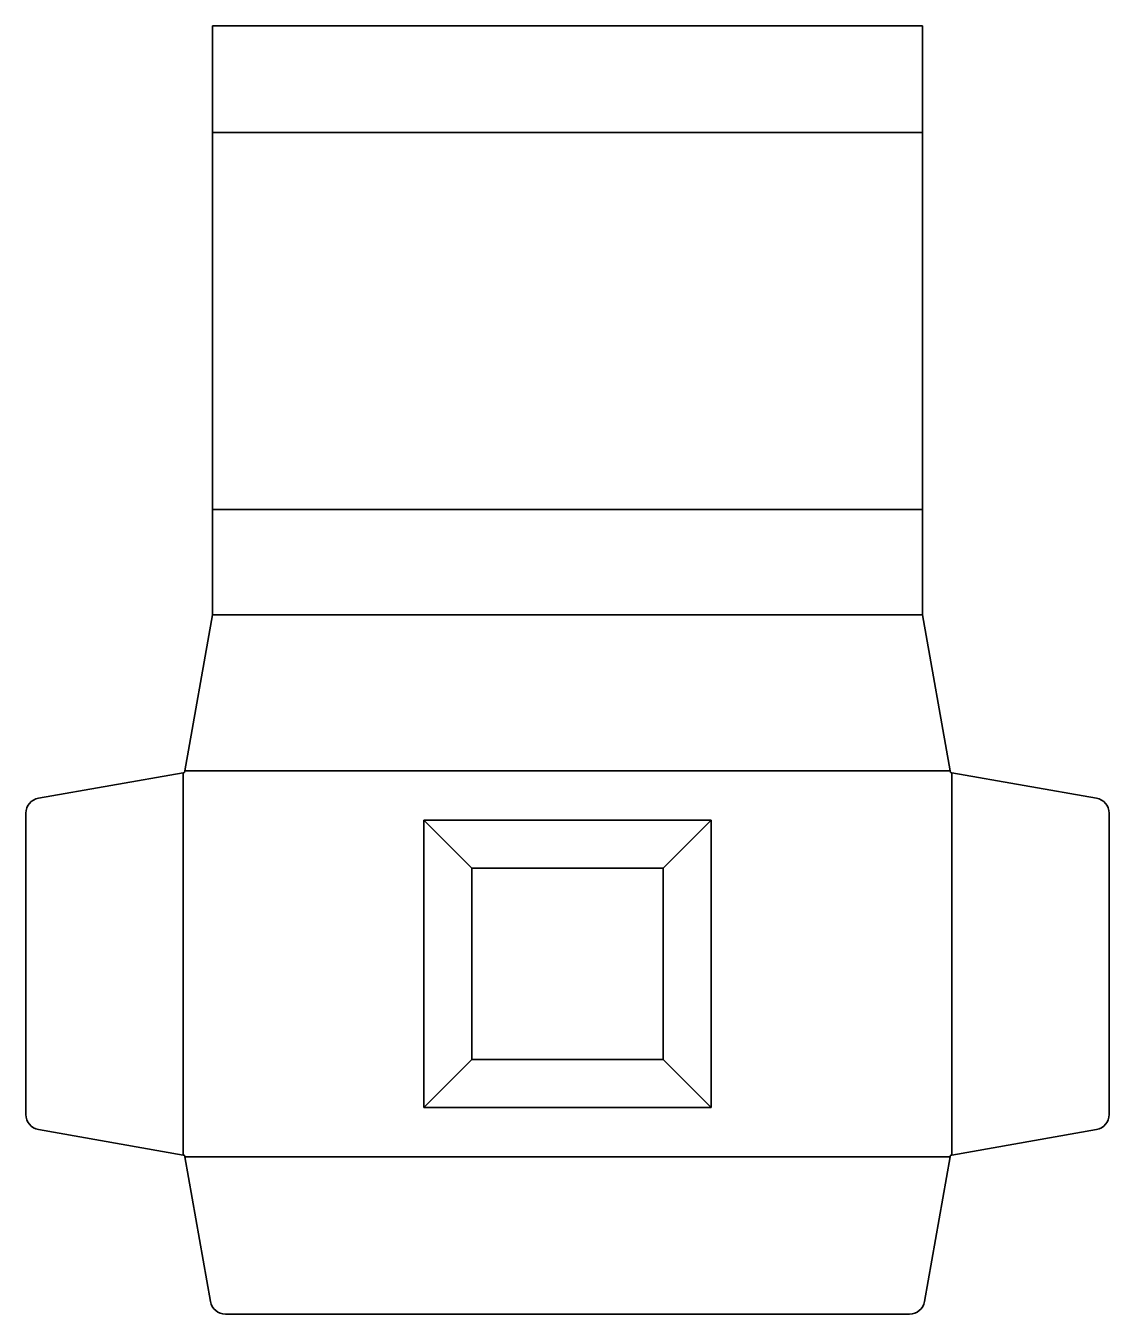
# Model space of a CAD drawing. Header units: centimetres. Extents: x -83 to 483, y -283 to 390.
import ezdxf

# ---------------------------------------------------------------- set-up
doc = ezdxf.new("R2010")
doc.units = ezdxf.units.CM
doc.linetypes.add('Solid', pattern=[0])
doc.layers.add('cuttingLine', color=7, linetype='Solid', lineweight=35)
doc.layers.add('foldingLine', color=1, linetype='Solid', lineweight=35)

msp = doc.modelspace()

# ---------------------------------------------------------------- linework, layer by layer
at = {"layer": 'cuttingLine', "color": 5, "linetype": 'Solid', "lineweight": 35}
for p, q in [((14.50289, 334.25), (14.50289, 390)), ((14.50289, 390), (385.49711, 390)), ((385.49711, 390), (385.49711, 334.25)), ((14.50289, 137.25), (14.50289, 334.25)), ((385.49711, 334.25), (385.49711, 137.25)), ((14.50289, 82.25), (14.50289, 137.25)), ((385.49711, 137.25), (385.49711, 82.25)), ((0.13225, 0.75), (14.50289, 82.25)), ((385.49711, 82.25), (399.86775, 0.75)), ((0, 0), (-0.75, -0.13225)), ((0.13225, 0.75), (0, 0)), ((399.86775, 0.75), (400, 0)), ((400, 0), (400.75, -0.13225)), ((-0.75, -0.13225), (-76.38919, -13.46947)), ((400.75, -0.13225), (476.38919, -13.46947)), ((-83, -21.34794), (-83, -178.65206)), ((150, -50), (125, -25)), ((250, -50), (275, -25)), ((483, -21.34794), (483, -178.65206)), ((150, -150), (125, -175)), ((250, -150), (275, -175)), ((-0.75, -199.86775), (-76.38919, -186.53053)), ((400.75, -199.86775), (476.38919, -186.53053)), ((0, -200), (-0.75, -199.86775)), ((0.13225, -200.75), (0, -200)), ((0.13225, -200.75), (13.46947, -276.38919)), ((399.86775, -200.75), (386.53053, -276.38919)), ((399.86775, -200.75), (400, -200)), ((400, -200), (400.75, -199.86775)), ((21.34794, -283), (378.65206, -283))]:
    msp.add_line(p, q, dxfattribs=at)
msp.add_lwpolyline([(150, -50), (250, -50), (250, -150), (150, -150)], close=True, dxfattribs=at)
for centre, start, end in [((-75, -21.34794), 100, 180), ((475, -21.34794), 0, 80), ((-75, -178.65206), 179.99996, 259.99997), ((475, -178.65206), -79.99997, 0.00004), ((21.34794, -275), 190, -90), ((378.65206, -275), 269.99997, -10.00002)]:
    msp.add_arc(centre, 8, start, end, dxfattribs=at)
at = {"layer": 'foldingLine', "color": 1, "linetype": 'Solid', "lineweight": 35}
for p, q in [((14.50289, 334.25), (385.49711, 334.25)), ((14.50289, 137.25), (385.49711, 137.25)), ((14.50289, 82.25), (385.49711, 82.25)), ((0.13225, 0.75), (399.86775, 0.75)), ((-0.75, -0.13225), (-0.75, -199.86775)), ((400.75, -0.13225), (400.75, -199.86775)), ((125, -25), (275, -25)), ((125, -175), (125, -25)), ((275, -25), (275, -175)), ((275, -175), (125, -175)), ((0.13225, -200.75), (399.86775, -200.75))]:
    msp.add_line(p, q, dxfattribs=at)

doc.saveas('drawing.dxf')
